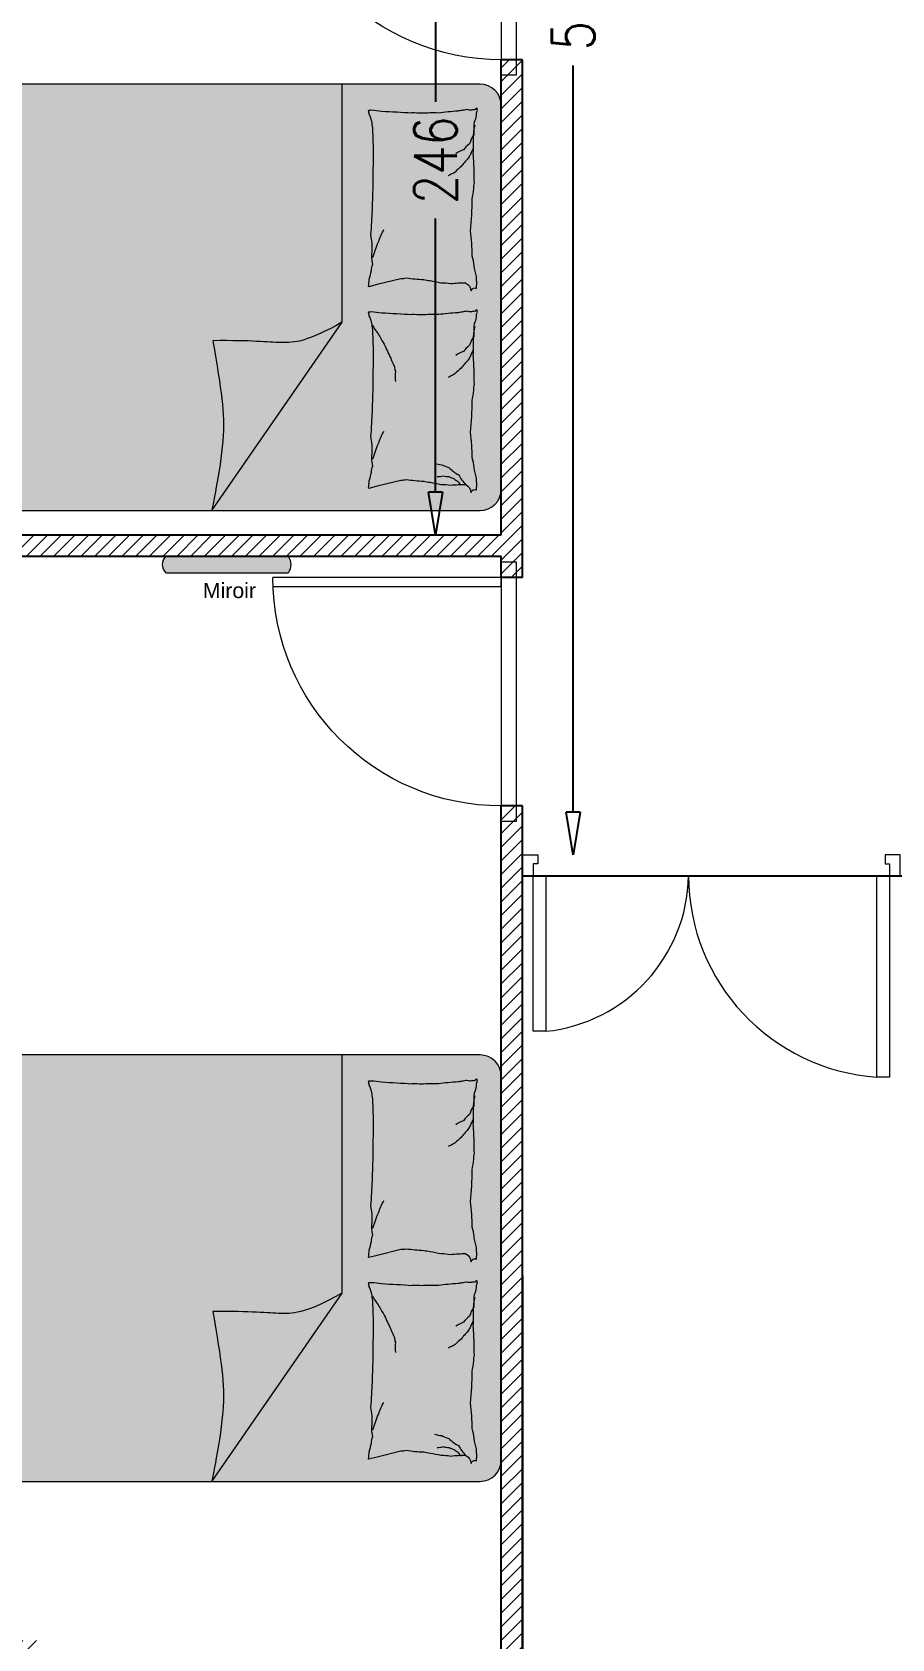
# Model space of a CAD drawing. Header units: millimetres. Extents: x -14819 to 43195, y -10328 to 20814.
# Drawn here: x 36906 to 37189, y 5507 to 6035 of the extents above; entities that cross this region are included whole.
import ezdxf

# ---------------------------------------------------------------- set-up
doc = ezdxf.new("R2010")
doc.units = ezdxf.units.MM
doc.header["$PDMODE"] = 3
for name, color, linetype, lineweight in [('05 - Menuiserie', 150, 'Continuous', 5), ('41 - Côtes Intérieures', 71, 'Continuous', 9), ('50 - Signes', 12, 'Continuous', 9), ('DV_Furnitures', 250, 'Continuous', 5), ('DV_Furnitures_Hachures', 9, 'Continuous', 5), ('DV_Hatch bedroom', 21, 'Continuous', 5), ('Menuiserie_cps', 7, 'Continuous', 15), ('Mur_coupe', 7, 'Continuous', 25)]:
    doc.layers.add(name, color=color, linetype=linetype, lineweight=lineweight)
doc.layers.add('10 - Hachures', color=7, linetype='Continuous', lineweight=18, true_color=0x646464)
doc.layers.add('DV_Surface', color=241, linetype='Continuous', plot=False)
doc.layers.add('DV_Text block', color=20, linetype='Continuous')
doc.layers.add('Menuiserie_seuil', color=8, linetype='Continuous', lineweight=9, plot=False)
doc.styles.add('CR_Cot', font='simplex.shx', dxfattribs={"width": 0.8})
doc.styles.get("Standard").update_dxf_attribs({"font": 'arial.ttf'})
doc.dimstyles.get("Standard").update_dxf_attribs({"dimtxt": 14, "dimasz": 14, "dimexe": 0.18, "dimexo": 0.0625, "dimgap": 5, "dimtad": 0, "dimtoh": 1, "dimdec": 0, "dimzin": 0, "dimdsep": 46, "dimtxsty": 'CR_Cot', "dimblk": 'CLOSEDBLANK', "dimcen": 0, "dimse1": 1, "dimse2": 1, "dimadec": 0, "dimazin": 0, "dimtfac": 1, "dimtdec": 0, "dimtofl": 0, "dimtmove": 0, "dimatfit": 3, "dimfxl": 1, "dimtolj": 1, "dimtzin": 0, "dimarcsym": 0})
pattern_1 = [(45, (30000, 0), (-2.245064030267288, 2.245064030267288), [])]

# ---------------------------------------------------------------- blocks, each defined once
blk = doc.blocks.new('Porte_Simple_Droite_75')
at = {"layer": 'Menuiserie_cps', "color": 1, "lineweight": 9}
for points in [[(0, 0), (0, 0.75)], [(0.03, 0.75), (0.03, 0), (0, 0)]]:
    blk.add_lwpolyline(points, dxfattribs=at)
at = {"layer": 'Menuiserie_cps', "lineweight": 9}
blk.add_arc((0, 0), 0.75, 0, 90, dxfattribs=at)
at = {"layer": 'Menuiserie_seuil'}
blk.add_lwpolyline([(-0.05, 0), (0.8, 0), (0.8, -0.05), (-0.05, -0.05)], close=True, dxfattribs=at)
blk = doc.blocks.new('_ClosedBlank')
at = {"color": 0, "linetype": 'ByBlock', "lineweight": -2}
for p, q in [((-1, 0.1666666666666667), (0, 0)), ((-1, 0.1666666666666667), (-1, -0.1666666666666667)), ((0, 0), (-1, -0.1666666666666667))]:
    blk.add_line(p, q, dxfattribs=at)
blk = doc.blocks.new('*D678')
at = {"layer": '41 - Côtes Intérieures', "color": 0, "lineweight": -2, "transparency": 16777216}
for p, q in [((37038.83367776783, 6101.841927371271), (37038.83367776783, 6011.975260704598)), ((37038.83367776783, 5883.841927371257), (37038.83367776783, 5973.708594037931))]:
    blk.add_line(p, q, dxfattribs=at)
at = {"layer": 'Defpoints', "color": 0, "transparency": 16777216}
for p in [(37038.83367776783, 6115.841927371271), (37060.44082111306, 6115.841927371271), (7060.440821113063, 5869.841927371252)]:
    blk.add_point(p, dxfattribs=at)
at = {"layer": '41 - Côtes Intérieures', "color": 0, "lineweight": -2, "transparency": 16777216, "xscale": 14, "yscale": 14, "zscale": 14}
for p, rotation in [((37038.83367776783, 6115.841927371271), 90), ((37038.83367776783, 5869.841927371257), 270)]:
    blk.add_blockref('_ClosedBlank', p, dxfattribs=dict(at, rotation=rotation))
at = {"layer": '41 - Côtes Intérieures', "color": 0, "transparency": 16777216, "insert": (37038.83367776783, 5992.841927371253), "char_height": 14, "attachment_point": 5, "rotation": 90, "style": 'CR_Cot'}
blk.add_mtext('\\A1;246', dxfattribs=at)
blk = doc.blocks.new('*D687')
at = {"layer": '41 - Côtes Intérieures', "color": 0, "lineweight": -2, "transparency": 16777216}
for p, q in [((37084.03133973308, 6307.839660506766), (37084.03133973308, 6062.740793938996)), ((37084.03133973308, 5778.841927371228), (37084.03133973308, 6023.940793938997))]:
    blk.add_line(p, q, dxfattribs=at)
at = {"layer": 'Defpoints', "color": 0, "transparency": 16777216}
for p in [(37067.44082111307, 6321.839660506766), (37084.03133973308, 6321.839660506766), (37067.44082111307, 5764.841927371228)]:
    blk.add_point(p, dxfattribs=at)
at = {"layer": '41 - Côtes Intérieures', "color": 0, "lineweight": -2, "transparency": 16777216, "xscale": 14, "yscale": 14, "zscale": 14}
for p, rotation in [((37084.03133973308, 6321.839660506766), 90), ((37084.03133973308, 5764.841927371228), 270)]:
    blk.add_blockref('_ClosedBlank', p, dxfattribs=dict(at, rotation=rotation))
at = {"layer": '41 - Côtes Intérieures', "color": 0, "transparency": 16777216, "insert": (37084.03133973307, 6043.340793938985), "char_height": 14, "attachment_point": 5, "rotation": 90, "style": 'CR_Cot'}
blk.add_mtext('\\A1;557', dxfattribs=at)
blk = doc.blocks.new('*U1039')
at = {"layer": 'DV_Hatch bedroom', "lineweight": 5}
h = blk.add_hatch(color=256, dxfattribs=at)
h.dxf.hatch_style = 1
edge = h.paths.add_edge_path()
edge.add_line((847.0545730124411, 46.8790673133517), (973.0545730124993, 46.87906731335106))
edge.add_arc((973.0545730124982, 53.87906731335104), 6.999999999999986, 270.0000000000093, 360.0000000000093)
edge.add_line((980.0545730124982, 53.87906731335217), (980.0545730124993, 229.8790673133511))
edge.add_arc((973.0545730124993, 229.8790673133511), 7, 0, 90)
edge.add_line((973.0545730124993, 236.8790673133511), (847.0545730124411, 236.8790673133517))
edge.add_arc((847.0545730124411, 229.8790673133517), 7, 90, 180)
edge.add_line((840.0545730124411, 229.8790673133517), (840.0545730124702, 53.87906731335167))
edge.add_arc((847.0545730124556, 53.87906731333713), 6.999999999985448, 179.999999999881, 269.9999999998809)
blk.add_line((918.2462938805376, 184.489697468094), (980.0545730124842, 141.7499297646371))
at = {"lineweight": 5}
blk.add_lwpolyline([(847.0545730124411, 46.8790673133517), (973.0545730124993, 46.87906731335106, 0.414213562373095), (980.0545730124982, 53.87906731335217), (980.0545730124993, 229.8790673133511, 0.414213562373095), (973.0545730124993, 236.8790673133511), (847.0545730124411, 236.8790673133517, 0.414213562373095), (840.0545730124411, 229.8790673133517), (840.0545730124702, 53.87906731335167, 0.414213562373095)], format="xyb", close=True, dxfattribs=at)
for points in [[(905.3683561002839, 225.2217188280365, -0.2633679393279821), (907.9770330702759, 226.9753276646752, -0.4948180484598251), (907.1210273014763, 228.7246963953308, -0.04922472348789158), (905.4717659369779, 228.8874596463696, -0.03683084260954966), (903.2651580663354, 228.7246964197284, -0.03189269194542133), (899.7205384567915, 227.9654047970259, 0.03578199607401519), (896.5552046842672, 227.3130398309832, 0.03294125849781754), (888.1867818383805, 226.7611082270093, 0.02656446386720497), (877.8055799286155, 227.3130398442285, 0.01790541905001343), (874.3042478836688, 227.8137404525048, -0.03339746363846834), (872.4181668921246, 228.0241061609284, -0.03203962982273088), (868.9571294261128, 227.9557394629983, 0.01844195161642952), (862.9537565284509, 227.6738044592563, 0.01083729358170642), (856.9091672738382, 227.7440769732297, 0.01462385272245969), (852.4377297810624, 228.0241061577784, 0.1112493707537801), (850.3333611330277, 228.7060391741703, -0.1537083427636597), (848.7571239238023, 229.0749981053281, -0.07644441892143763), (848.0630549980906, 228.9141800132316, -0.2155122933443702), (847.8807883263454, 228.7246963956322, -0.5858582351204265), (848.1292847922647, 228.4404865001897, 0.3634893061673001), (848.5818604634081, 228.1992570112837, 0.1917162677867557), (848.5872102849592, 227.1226441807828, -0.1296753019069136), (848.4065970090402, 225.5720205045741, -0.01735020625383131), (848.686574342908, 224.0036410649005, 0.01932564943837371), (848.9323873860957, 222.5944955663354, 0.01881751619375909), (849.5497265909901, 216.2121665034541, 0.02182809792489678), (849.6334595361643, 210.6843825903242, 0.006204154589775439), (849.5041335490533, 207.5249861236883)], [(853.4893288227009, 228.199257017777, 0.08815313258354429), (856.7121124843682, 227.8685065755373, 0.08815313105263654), (859.6236780436475, 226.4477616381262, 0.07754712079217571), (861.6439934556033, 224.4306272273409, 0.07754712039776804), (862.9537569792998, 221.8938921235535)], [(861.1414160195125, 227.6673687752629, 0.02784216268372947), (863.3610483190741, 226.676805969765, 0.04868500734447086), (864.5311464003798, 225.922322279381, 0.0236664622803414), (867.1373185968686, 223.6488104070246, 0.03122341866597448), (868.9128244284307, 221.7187544445097, 0.04680097286292319), (869.3895719419801, 221.0032485341803, 0.02319083180261139), (870.1396869615454, 219.4418196691365)], [(971.5639007883732, 225.2217188280365, -0.2633679393279821), (974.1725777576958, 226.9753276646752, -0.4948180484598251), (973.3165719888962, 228.7246963953308, -0.04922472348789158), (971.6673106243978, 228.8874596463696, -0.03683084260954966), (969.4607027537552, 228.7246964197284, -0.03189269194542133), (965.9160831448808, 227.9654047970259, 0.03578199607401519), (962.7507493723565, 227.3130398309832, 0.03294125849781754), (954.3823265257713, 226.7611082270093, 0.02656446386720497), (944.0011246160354, 227.3130398442285, 0.01790541905001343), (940.4997925710887, 227.8137404525048, -0.03339746363846834), (938.6137115795156, 228.0241061609284, -0.03203962982273088), (935.1526741135327, 227.9557394629983, 0.01844195161642952), (929.1493012165402, 227.6738044592562, 0.01083729358170642), (923.104711961229, 227.7440769732296, 0.01462385272245969), (918.6332744684823, 228.0241061577784, 0.1112493707537801), (916.5289058204476, 228.7060391741703, -0.1537083427636597), (914.9526686112222, 229.0749981053281, -0.07644441892143763), (914.2585996861799, 228.9141800132316, -0.2155122933443702), (914.0763330137653, 228.7246963956321, -0.5858582351204265), (914.3248294796555, 228.4404865001897, 0.3634893061673001), (914.777405150828, 228.1992570112837, 0.1917162677867557), (914.78275497235, 227.1226441807827, -0.1296753019069136), (914.602141696431, 225.5720205045741, -0.01735020625383131), (914.8821190303279, 224.0036410649004, 0.01932564943837371), (915.1279320735156, 222.5944955663353, 0.01881751619375909), (915.7452712783809, 216.2121665034541, 0.02182809792489678), (915.8290042235842, 210.6843825903241, 0.006204154589775439), (915.6996782364732, 207.5249861236883)], [(919.6848735101208, 228.1992570177769, 0.08815313258354429), (922.9076571717881, 227.8685065755372, 0.08815313105263654), (925.8192227310674, 226.4477616381262, 0.07754712079217571), (927.8395381430232, 224.4306272273409, 0.07754712039776804), (929.1493016667197, 221.8938921235535)], [(927.3369607069033, 227.6673687752628, 0.02784216268372947), (929.5565930064649, 226.676805969765, 0.04868500734447086), (930.7266910877997, 225.9223222793809, 0.0236664622803414), (933.3328632849579, 223.6488104070245, 0.03122341866597448), (935.1083691158506, 221.7187544445096, 0.04680097286292319), (935.5851166293709, 221.0032485341802, 0.02319083180261139), (936.3352316489362, 219.4418196691365)], [(905.3821642952756, 225.2493165864883, 0.02720052596380178), (905.6534674337435, 220.2659127701074, 0.04228118821179057), (905.3821642950772, 217.0633283145701, 0.01096989076681684), (904.6966161317835, 213.5171196919619, -0.01829888933846005), (904.3167570455827, 211.384972637756, -0.02330510151275126), (903.7841157889214, 205.6811226099339, -0.07304093550846792), (903.9662118285424, 203.853578122752), (905.8941464889826, 196.1470327355358), (906.5952186257377, 193.3446454118796, 0.5102284766733299), (906.5061108704812, 193.2385224183398, 0.02357138925158921), (904.141493518841, 193.5197962714099, 0.03449399454918334), (901.2682429151183, 194.2061698739515, -0.04782509247492186), (899.1811760778639, 194.6463731578264, -0.07866928644767605), (894.9264035725862, 194.455973775416, 0.06251002766426882), (889.5943335380282, 194.0452488214264, 0.008153125244442654), (885.3275830520514, 194.3199201640452, -0.008761567463115363), (881.3567865564544, 194.5706881959708, -0.007152706387293638), (872.3834470824821, 194.8511197487298, -0.005484417438345482), (860.6752767485619, 194.920989935312, -0.01434509528684024), (854.4462172474786, 194.7110573887998, -0.04057962453357574), (852.2624663708064, 194.3955373660601, -0.06298072340015308), (851.2662438473926, 194.0314334307953, 0.04830882339729094), (849.9839864382536, 193.5197962617604, 0.03973043077202874), (848.7152400967213, 193.2577264246464, 0.3660599915518933), (848.5818604630671, 193.3446454117371, 0.1170135263030279), (848.5331882938883, 194.1762209917563, -0.02834082451983052), (848.9323873733603, 197.5482263182833, -0.00196306063033392), (849.5041337291227, 207.5249890699412)], [(971.5777089826955, 225.2493165864882, 0.02720052596380178), (971.8490121211634, 220.2659127701073, 0.04228118821179057), (971.5777089831665, 217.0633283145701, 0.01096989076681684), (970.8921608191743, 213.5171196919619, -0.01829888933846005), (970.5123017329735, 211.384972637756, -0.02330510151275126), (969.9796604770107, 205.6811226099338, -0.07304093550846792), (970.1617565159623, 203.853578122752), (972.0896911763734, 196.1470327355358), (972.790763313827, 193.3446454118796, 0.5102284766733299), (972.7016555579011, 193.2385224183398, 0.02357138925158921), (970.3370382062609, 193.5197962714099, 0.03449399454918334), (967.4637876025382, 194.2061698739515, -0.04782509247492186), (965.3767207659532, 194.6463731578264, -0.07866928644767605), (961.1219482606755, 194.455973775416, 0.06251002766426882), (955.7898782261175, 194.0452488214264, 0.008153125244442654), (951.5231277394422, 194.3199201640451, -0.008761567463115363), (947.5523312438451, 194.5706881959708, -0.007152706387293638), (938.578991769902, 194.8511197487298, -0.005484417438345482), (926.8708214359818, 194.920989935312, -0.01434509528684024), (920.6417619348985, 194.7110573887998, -0.04057962453357574), (918.4580110582262, 194.39553736606, -0.06298072340015308), (917.4617885354819, 194.0314334307952, 0.04830882339729094), (916.1795311256444, 193.5197962617603, 0.03973043077202874), (914.9107847841121, 193.2577264246464, 0.3660599915518933), (914.777405150487, 193.3446454117371, 0.1170135263030279), (914.7287329813082, 194.1762209917563, -0.02834082451983052), (915.127932060751, 197.5482263182832, -0.00196306063033392), (915.699678417212, 207.5249890699412)], [(964.5532159879575, 214.8879501579025, 0.04752548586146815), (965.0290303518916, 217.3192487666001, 0.04752548618143519), (965.9553602626526, 219.6169705283506, 0.07737942892073026), (968.3315573673258, 222.8579054911097, 0.07737943067710795), (971.5805703186841, 225.2230455089226)], [(968.9348939916772, 215.7636912732426, 0.06416370225428163), (968.6558241250509, 217.9294090514471, 0.08212666593292359), (968.9348939912383, 219.6169705485002, 0.01324356746446535), (969.2873927803547, 220.570030933041, 0.01544823599055244), (969.6359661409547, 221.3684527683976, 0.07031174885933875), (970.3923934962933, 222.5156781262553, 0.05368994615919214), (971.7183544497585, 223.7268959661978)], [(919.3343466867876, 194.5706882661934, 0.01610775154444899), (922.966761767758, 197.0189970967258, 0.02459882714006518), (925.4686776399045, 198.4239675481022, 0.009477214576710857), (930.0455829966608, 200.5984661919819, 0.01593728168136005), (932.8299075405918, 201.7517942020841, 0.07252085216165431), (934.3550093152222, 202.0865104087179, 0.03333927934972582), (937.7373759729674, 202.1020827344036)], [(896.931980910619, 194.7129362559401, 0.009729473561467566), (894.3850253306437, 195.5559074012778, 0.00972947539273279), (891.8727952789995, 196.4973344058818, 0.007970500716486365), (889.8432678061699, 197.3409433108768, 0.00797050084477468), (887.8416624948946, 198.2488165967418)], [(963.1275255987083, 194.7129362559401, 0.009729473561467566), (960.5805700180345, 195.5559074012778, 0.00972947539273279), (958.0683399663903, 196.4973344058818, 0.007970500716486365), (956.0388124935898, 197.3409433108767, 0.00797050084477468), (954.0372071823145, 198.2488165967418)]]:
    blk.add_lwpolyline(points, format="xyb")
blk.add_open_spline([(840.0545730124703, 184.4896974679901), (866.1184799685432, 184.4896974679899), (892.182386924616, 184.4896974679897), (918.2462938806889, 184.4896974679895), (924.5768245326177, 173.4790951311314), (925.497814456202, 164.7262032753331), (924.1338798156622, 155.1852046161437), (924.3084835971617, 142.1711438209247)], degree=3, knots=[0, 0, 0, 0, 1, 1, 1, 2, 3, 3, 3, 3])
blk.add_open_spline([(924.3084835971617, 142.1711438209247), (940.8985822635999, 144.8984500248942), (954.0646666506357, 147.5254407198644), (980.0545730124842, 141.7499297646371), (980.0545730126324, 141.7499297651568)], degree=3)
blk = doc.blocks.new('Miroir pied')
at = {"layer": 'DV_Furnitures_Hachures', "lineweight": 5}
h = blk.add_hatch(color=256, dxfattribs=at)
h.dxf.hatch_style = 1
edge = h.paths.add_edge_path()
edge.add_line((0.001519436620583292, 5.522968720821154), (40.00075971831393, 5.52106332519179))
edge.add_arc((35.99558252393035, 2.760531662595895), 4.864358068502438, -34.5761975027462, 34.57619750274631, ccw=False)
edge.add_line((40.00075971831393, 0), (0, 0))
edge.add_arc((2.461857471163966, 2.760807282150398), 3.699026771665826, 131.6923898071849, 228.276084646392, ccw=False)
at = {"lineweight": 5}
blk.add_lwpolyline([(0.001519436620583292, 5.522968720821154), (40.00075971831393, 5.52106332519179, -0.3112374640582531), (40.00075971831393, 0), (0, 0, -0.4482838637711485)], format="xyb", close=True, dxfattribs=at)
at = {"layer": 'DV_Text block', "lineweight": 5, "insert": (11.98505259438389, -3.235244347306434), "char_height": 5, "attachment_point": 1}
blk.add_mtext_dynamic_manual_height_columns('Miroir', width=81.61589563717087, gutter_width=100, heights=[0], dxfattribs=at)

msp = doc.modelspace()

# ---------------------------------------------------------------- hatches: boundary and pattern name
at = {"layer": '10 - Hachures', "lineweight": 18}
h = msp.add_hatch(dxfattribs=at)
h.set_pattern_fill('ANSI31', color=256)
h.set_pattern_definition(pattern_1)
h.paths.add_polyline_path([(36601.78909131965, 6017.820419667137), (36567.83445755494, 6016.253904109549), (36567.83446872707, 6016.253655622012), (36575.42271168817, 5847.47788768762), (36609.3788160788, 5849.044471093338), (36608.75835506874, 5862.841927371269), (37060.44082111306, 5862.841927371269), (37060.44082111306, 5855.841927371269), (37067.44082111306, 5855.841927371269), (37067.44082111306, 6025.841927371269), (37060.44082111306, 6025.841927371269), (37060.44082111306, 5869.841927371269), (36608.44357044591, 5869.841927371269)])
h = msp.add_hatch(dxfattribs=at)
h.set_pattern_fill('ANSI31', color=256)
h.set_pattern_definition(pattern_1)
h.paths.add_polyline_path([(36908.44082111306, 5409.841927371267), (36908.44082111306, 5506.841927370933), (36897.44082111306, 5506.841927370933), (36815.44082111272, 5506.841927370934), (36815.44082111272, 5495.841927370934), (36897.44082111306, 5495.841927370934), (36897.44082111305, 5413.841927371269), (36628.94954016151, 5413.841927371269), (36625.26206315126, 5495.84192737093), (36732.44082111271, 5495.84192737093), (36732.44082111271, 5506.84192737093), (36624.7674016011, 5506.841927370929), (36624.64957334663, 5509.462124551904), (36590.69051001185, 5507.895404633685), (36590.69052118398, 5507.895156146148), (36598.25752376718, 5339.591811288953), (36632.21805361144, 5341.158598865387), (36629.44420171167, 5402.841927371267), (37067.44082111305, 5402.841927371267), (37067.44082111306, 5780.841927371269), (37060.44082111306, 5780.841927371269), (37060.44082111305, 5409.841927371267)])

# ---------------------------------------------------------------- linework, layer by layer
at = {"layer": '05 - Menuiserie', "linetype": 'Continuous'}
for points in [[(37067.44082111306, 5764.841927371226), (37072.44082111306, 5764.841927371229), (37072.44082111305, 5761.841927371229), (37070.94082111306, 5761.841927371229), (37070.94082111306, 5757.841927371268), (37067.44082111305, 5757.841927371263), (37067.44082111306, 5764.841927371226)], [(37191.44082111306, 5764.841927371225), (37186.44082111306, 5764.841927371226), (37186.44082111306, 5761.841927371221), (37187.94082111305, 5761.841927371231), (37187.94082111305, 5757.841927371268), (37191.44082111306, 5757.841927371267), (37191.44082111306, 5764.841927371225)], [(37070.94082111306, 5757.841927371135), (37075.10520467471, 5757.84192737113), (37075.10520467472, 5706.84192737122), (37070.94082111304, 5706.841927371211), (37070.94082111306, 5757.841927371135)], [(37183.77643755139, 5757.841927371238), (37187.94082111304, 5757.841927371232), (37187.94082111306, 5691.841927371252), (37183.77643755137, 5691.841927371243), (37183.77643755139, 5757.841927371238)]]:
    msp.add_lwpolyline(points, dxfattribs=at)
at = {"layer": '50 - Signes', "linetype": 'Continuous'}
for centre, radius, start, end in [((37069.67327517021, 5758.835951888334), 52.27699727057982, 275.9641796880164, 358.9104798467388), ((37188.18474592266, 5757.93908185223), 66.24399605377727, 180.0840309168045, 266.1843446538626)]:
    msp.add_arc(centre, radius, start, end, dxfattribs=at)
at = {"layer": 'DV_Surface'}
msp.add_lwpolyline([(37067.44082111305, 5757.841927371263), (37443.44082111306, 5757.841927371255), (37443.44082111307, 4916.841927371271), (37028.74824266274, 4916.841927371271), (37028.7482271913, 4970.880190812866), (37067.71818301126, 4970.880190812866)], close=True, dxfattribs=at)
msp.add_circle((37201.94082111306, 6032.841920625995), 1813.726961741503, dxfattribs=at)
at = {"layer": 'Mur_coupe', "flags": 128}
for points in [[(37067.44082111305, 6025.841927371269), (37060.44082111306, 6025.841927371269)], [(37060.44082111306, 5869.841927371269), (37060.44082111306, 6025.841927371269)], [(37067.44082111306, 5855.841927371269), (37067.44082111306, 6025.841927371269)], [(36608.44357044591, 5869.841927371269), (37060.44082111305, 5869.841927371269)], [(36608.75835506874, 5862.841927371269), (37060.44082111305, 5862.841927371269)], [(37060.44082111306, 5855.841927371269), (37060.44082111306, 5862.841927371269)], [(37067.44082111305, 5855.841927371269), (37060.44082111306, 5855.841927371269)], [(36629.44420171167, 5402.841927371267), (37067.44082111305, 5402.841927371267), (37067.44082111306, 5780.841927371269)], [(36908.44082111306, 5409.841927371267), (37060.44082111305, 5409.841927371267), (37060.44082111306, 5780.841927371269)], [(37067.44082111305, 5780.841927371269), (37060.44082111306, 5780.841927371269)]]:
    msp.add_lwpolyline(points, dxfattribs=at)

# ---------------------------------------------------------------- block references
at = {"layer": '05 - Menuiserie', "xscale": -100, "yscale": 100, "zscale": 100, "rotation": 90}
for p in [(37060.44082111306, 6100.841927371269), (37060.44082111306, 5855.841927371269)]:
    msp.add_blockref('Porte_Simple_Droite_75', p, dxfattribs=at)
at = {"layer": 'DV_Furnitures'}
for p, rotation in [((36823.56175379975, 6857.896500383758), 269.9999999999973), ((36823.56175379971, 6539.139676611408), 270)]:
    msp.add_blockref('*U1039', p, dxfattribs=dict(at, rotation=rotation))
msp.add_blockref('Miroir pied', (36950.43968153558, 5857.319911348262), dxfattribs=at)

# ---------------------------------------------------------------- dimensions: what is measured, and where the dimension line sits
at = {"layer": '41 - Côtes Intérieures'}
for base, p1, p2, picture, middle in [((37084.03133973308, 6321.839660506766), (37067.44082111306, 5764.841927371226), (37067.44082111306, 6321.839660506762), '*D687', (37084.03133973307, 6043.340793938985)), ((37038.83367776783, 6115.841927371271), (7060.440821113059, 5869.841927371251), (37060.44082111305, 6115.841927371269), '*D678', (37038.83367776783, 5992.841927371253))]:
    dim = msp.add_linear_dim(base=base, p1=p1, p2=p2, angle=90, dimstyle='Standard', dxfattribs=at)
    dim.commit()
    dim.dimension.update_dxf_attribs({"geometry": picture, "text_midpoint": middle})

doc.saveas('drawing.dxf')
